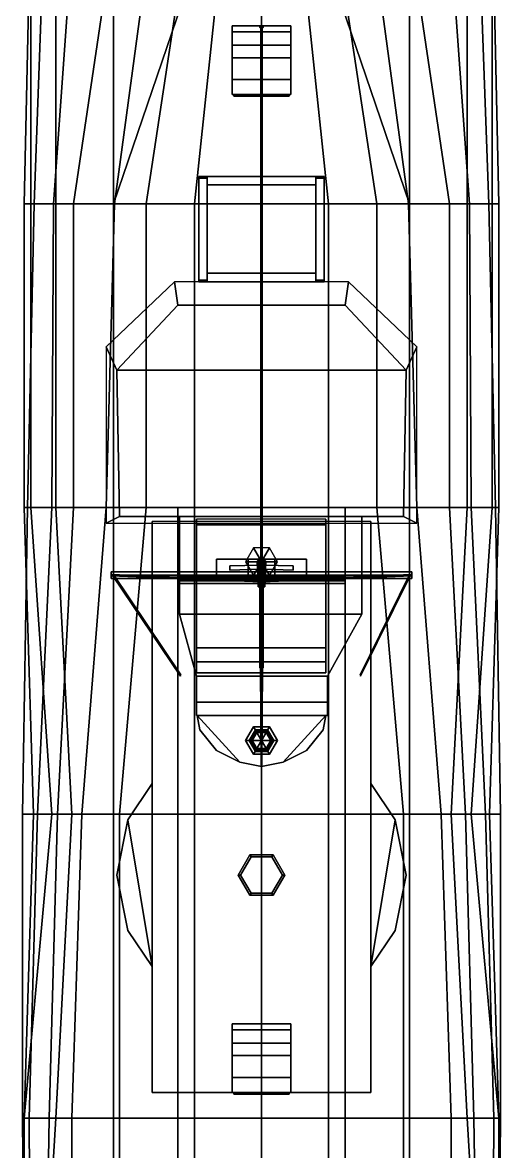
# Model space of a CAD drawing. Extents: x -2.9 to 2.9, y -20 to 19.6.
# Drawn here: x -2.86 to 2.86, y -4.25 to 9.26 of the extents above; entities that cross this region are included whole.
import ezdxf

# ---------------------------------------------------------------- set-up
doc = ezdxf.new("R2010")
doc.units = 0
doc.layers.get('0').update_dxf_attribs({"linetype": 'CONTINUOUS'})

msp = doc.modelspace()

# ---------------------------------------------------------------- linework, layer by layer
for points in [[(-2.76, 10.72, 2.27), (-2.59, 10.72, 1.4), (-2.72, 7.09, 1.25), (-2.84, 7.09, 2.04)], [(-2.76, 10.72, 2.27), (-2.76, 10.72, 2.27), (-2.84, 7.09, 2.04), (-2.76, 7.09, 2.27)], [(-2.46, 10.72, 2.42), (-2.76, 10.72, 2.27), (-2.76, 7.09, 2.27), (-2.46, 7.09, 2.27)], [(-2.59, 10.72, 1.4), (-2.23, 10.72, 1.03), (-2.49, 7.09, 0.81), (-2.72, 7.09, 1.25)], [(-2.25, 7.09, 0.26), (-2.49, 7.09, 0.81), (-2.23, 10.72, 1.03), (-1.71, 10.72, 0.26)], [(-1.77, 10.72, 2.42), (-2.46, 10.72, 2.42), (-2.46, 7.09, 2.27), (-1.77, 7.09, 2.27)], [(-1.76, 7.09, -0.53), (-2.25, 7.09, 0.26), (-1.71, 10.72, 0.26), (-1.27, 10.72, -0.53)], [(-1.77, 7.09, 2.27), (-1.77, 7.09, 2.27), (-0.67, 10.323, 2.4), (-1.77, 10.72, 2.42)], [(-1.38, 7.09, -0.92), (-1.76, 7.09, -0.53), (-1.27, 10.72, -0.53), (-0.83, 10.72, -1)], [(-0.8, 7.09, -1.28), (-1.38, 7.09, -0.92), (-0.83, 10.72, -1), (-0.42, 10.72, -1.33)], [(0, 7.09, -1.54), (-0.8, 7.09, -1.28), (-0.42, 10.72, -1.33), (0, 10.72, -1.54)], [(0, 10.72, -1.54), (0.42, 10.72, -1.33), (0.8, 7.09, -1.28), (0, 7.09, -1.54)], [(0.42, 10.72, -1.33), (0.83, 10.72, -1), (1.38, 7.09, -0.92), (0.8, 7.09, -1.28)], [(1.77, 7.09, 2.27), (1.77, 7.09, 2.27), (1.77, 10.72, 2.42), (0.67, 10.323, 2.4)], [(0.83, 10.72, -1), (1.27, 10.72, -0.53), (1.76, 7.09, -0.53), (1.38, 7.09, -0.92)], [(1.27, 10.72, -0.53), (1.71, 10.72, 0.26), (2.25, 7.09, 0.26), (1.76, 7.09, -0.53)], [(1.71, 10.72, 0.26), (2.23, 10.72, 1.03), (2.49, 7.09, 0.81), (2.25, 7.09, 0.26)], [(1.77, 7.09, 2.27), (2.46, 7.09, 2.27), (2.46, 10.72, 2.42), (1.77, 10.72, 2.42)], [(2.72, 7.09, 1.25), (2.49, 7.09, 0.81), (2.23, 10.72, 1.03), (2.59, 10.72, 1.4)], [(2.46, 7.09, 2.27), (2.76, 7.09, 2.27), (2.76, 10.72, 2.27), (2.46, 10.72, 2.42)], [(2.84, 7.09, 2.04), (2.72, 7.09, 1.25), (2.59, 10.72, 1.4), (2.76, 10.72, 2.27)], [(2.76, 7.09, 2.27), (2.84, 7.09, 2.04), (2.76, 10.72, 2.27)], [(-1.77, 7.09, 2.27), (1.77, 7.09, 2.27), (0.67, 10.323, 2.4), (-0.67, 10.323, 2.4)], [(-0.35, 9.22, 3.1), (-0.35, 9.22, 2.35), (-0.35, 8.4, 2.32), (-0.35, 8.4, 3.87)], [(0.35, 9.22, 3.1), (0.35, 9.22, 2.35), (-0.35, 9.22, 2.35), (-0.35, 9.22, 3.1)], [(-0.35, 9.15, 3.41), (-0.35, 9.22, 3.1), (-0.35, 8.4, 3.87), (-0.35, 8.58, 3.87)], [(0.35, 9.15, 3.41), (0.35, 9.22, 3.1), (-0.35, 9.22, 3.1), (-0.35, 9.15, 3.41)], [(0, 9.23, 2.35), (-0.02, 9.21, 2.35), (-0.02, 9.2, 4.59), (0, 9.22, 4.59)], [(0.02, 9.2, 4.59), (0, 9.22, 4.59), (-0.02, 9.2, 4.59), (0, 9.18, 4.59)], [(-0.02, 9.21, 2.35), (0, 9.19, 2.35), (0, 9.18, 4.59), (-0.02, 9.2, 4.59)], [(0.009, 9.195, 4.59), (-0.009, 9.195, 4.59), (-0.009, 2.605, 10.8), (0.009, 2.605, 10.8)], [(-0.009, 9.195, 4.59), (0, 9.18, 4.59), (0, 2.595, 10.8), (-0.009, 2.605, 10.8)], [(0.02, 9.21, 2.35), (0, 9.23, 2.35), (0, 9.22, 4.59), (0.02, 9.2, 4.59)], [(0, 9.19, 2.35), (0.02, 9.21, 2.35), (0.02, 9.2, 4.59), (0, 9.18, 4.59)], [(0, 9.18, 4.59), (0.009, 9.195, 4.59), (0.009, 2.605, 10.8), (0, 2.595, 10.8)], [(0.35, 8.4, 2.32), (0.35, 9.22, 2.35), (0.35, 9.22, 3.1), (0.35, 8.4, 3.87)], [(0.35, 8.4, 3.87), (0.35, 9.22, 3.1), (0.35, 9.15, 3.41), (0.35, 8.58, 3.87)], [(-0.35, 8.99, 3.66), (-0.35, 9.15, 3.41), (-0.35, 8.58, 3.87), (-0.35, 8.84, 3.77)], [(0.35, 8.99, 3.66), (0.35, 9.15, 3.41), (-0.35, 9.15, 3.41), (-0.35, 8.99, 3.66)], [(0.35, 8.58, 3.87), (0.35, 9.15, 3.41), (0.35, 8.99, 3.66), (0.35, 8.84, 3.77)], [(0.35, 8.84, 3.77), (0.35, 8.99, 3.66), (-0.35, 8.99, 3.66), (-0.35, 8.84, 3.77)], [(-0.35, 8.84, 3.77), (-0.35, 8.58, 3.87), (0.35, 8.58, 3.87), (0.35, 8.84, 3.77)], [(-0.35, 8.58, 3.87), (-0.35, 8.4, 3.87), (0.35, 8.4, 3.87), (0.35, 8.58, 3.87)], [(-0.33, 8.4, 2.84), (-0.35, 8.4, 2.32), (0.35, 8.4, 2.32), (0.33, 8.4, 2.84)], [(-0.35, 8.4, 2.32), (-0.33, 8.4, 2.84), (-0.33, 8.4, 3.84), (-0.35, 8.4, 3.87)], [(-0.35, 8.4, 3.87), (-0.33, 8.4, 3.84), (0.33, 8.4, 3.84), (0.35, 8.4, 3.87)], [(-0.33, 8.4, 2.84), (-0.33, 8.38, 2.84), (-0.33, 8.38, 3.84), (-0.33, 8.4, 3.84)], [(0.33, 8.4, 2.84), (0.33, 8.38, 2.84), (-0.33, 8.38, 2.84), (-0.33, 8.4, 2.84)], [(-0.33, 8.4, 3.84), (-0.33, 8.38, 3.84), (0.33, 8.38, 3.84), (0.33, 8.4, 3.84)], [(-0.33, 8.38, 3.84), (-0.33, 8.38, 2.84), (0.33, 8.38, 2.84), (0.33, 8.38, 3.84)], [(0.33, 8.38, 3.84), (0.33, 8.38, 2.84), (0.33, 8.4, 2.84), (0.33, 8.4, 3.84)], [(0.33, 8.4, 3.84), (0.33, 8.4, 2.84), (0.35, 8.4, 2.32), (0.35, 8.4, 3.87)], [(-0.75, 7.4, 2.28), (-0.75, 7.4, 2.67), (-0.75, 7.42, 2.69), (-0.75, 7.42, 2.28)], [(-0.75, 7.4, 2.67), (-0.75, 6.18, 2.67), (-0.75, 6.16, 2.69), (-0.75, 7.42, 2.69)], [(-0.75, 7.42, 2.69), (-0.75, 6.16, 2.69), (-0.65, 6.16, 2.69), (-0.65, 7.42, 2.69)], [(-0.75, 7.42, 2.28), (-0.75, 7.42, 2.69), (-0.65, 7.42, 2.69), (-0.65, 7.42, 2.28)], [(-0.65, 7.4, 2.67), (-0.65, 6.18, 2.67), (-0.75, 6.18, 2.67), (-0.75, 7.4, 2.67)], [(-0.65, 7.4, 2.28), (-0.65, 7.4, 2.67), (-0.75, 7.4, 2.67), (-0.75, 7.4, 2.28)], [(-0.65, 7.42, 2.69), (-0.65, 7.4, 2.67), (-0.65, 7.4, 2.28), (-0.65, 7.42, 2.28)], [(-0.65, 6.16, 2.69), (-0.65, 6.18, 2.67), (-0.65, 7.4, 2.67), (-0.65, 7.42, 2.69)], [(0.65, 7.42, 2.69), (0.65, 7.42, 2.67), (-0.65, 7.42, 2.67), (-0.65, 7.42, 2.69)], [(-0.65, 7.42, 2.67), (0.65, 7.42, 2.67), (0.65, 7.32, 2.67), (-0.65, 7.32, 2.67)], [(-0.65, 7.32, 2.69), (0.65, 7.32, 2.69), (0.65, 7.42, 2.69), (-0.65, 7.42, 2.69)], [(-0.65, 7.32, 2.67), (0.65, 7.32, 2.67), (0.65, 7.32, 2.69), (-0.65, 7.32, 2.69)], [(0.65, 7.4, 2.67), (0.65, 6.18, 2.67), (0.65, 6.16, 2.69), (0.65, 7.42, 2.69)], [(0.65, 7.42, 2.69), (0.65, 6.16, 2.69), (0.75, 6.16, 2.69), (0.75, 7.42, 2.69)], [(0.65, 7.4, 2.28), (0.65, 7.4, 2.67), (0.65, 7.42, 2.69), (0.65, 7.42, 2.28)], [(0.65, 7.42, 2.28), (0.65, 7.42, 2.69), (0.75, 7.42, 2.69), (0.75, 7.42, 2.28)], [(0.75, 7.4, 2.67), (0.75, 6.18, 2.67), (0.65, 6.18, 2.67), (0.65, 7.4, 2.67)], [(0.75, 7.4, 2.28), (0.75, 7.4, 2.67), (0.65, 7.4, 2.67), (0.65, 7.4, 2.28)], [(0.75, 6.16, 2.69), (0.75, 6.18, 2.67), (0.75, 7.4, 2.67), (0.75, 7.42, 2.69)], [(0.75, 7.42, 2.69), (0.75, 7.4, 2.67), (0.75, 7.4, 2.28), (0.75, 7.42, 2.28)], [(-2.84, 7.09, 2.04), (-2.72, 7.09, 1.25), (-2.8, 3.46, 1.09), (-2.84, 3.46, 2.04)], [(-2.76, 7.09, 2.27), (-2.84, 7.09, 2.04), (-2.84, 3.46, 2.04), (-2.76, 3.46, 2.16)], [(-2.72, 7.09, 1.25), (-2.49, 7.09, 0.81), (-2.51, 3.46, 0.06), (-2.8, 3.46, 1.09)], [(-2.46, 7.09, 2.27), (-2.76, 7.09, 2.27), (-2.76, 3.46, 2.16), (-2.46, 3.46, 2.16)], [(-2.49, 7.09, 0.81), (-2.25, 7.09, 0.26), (-2.25, 3.46, -0.5), (-2.51, 3.46, 0.06)], [(-1.77, 7.09, 2.27), (-2.46, 7.09, 2.27), (-2.46, 3.46, 2.16), (-1.77, 3.46, 2.16)], [(-1.86, 3.46, -0.86), (-2.25, 3.46, -0.5), (-2.25, 7.09, 0.26), (-1.76, 7.09, -0.53)], [(-1.38, 3.46, -1.08), (-1.86, 3.46, -0.86), (-1.76, 7.09, -0.53), (-1.38, 7.09, -0.92)], [(-1.77, 3.46, 2.16), (1.77, 3.46, 2.16), (1.77, 7.09, 2.27), (-1.77, 7.09, 2.27)], [(-0.8, 3.46, -1.28), (-1.38, 3.46, -1.08), (-1.38, 7.09, -0.92), (-0.8, 7.09, -1.28)], [(0, 3.46, -1.54), (-0.8, 3.46, -1.28), (-0.8, 7.09, -1.28), (0, 7.09, -1.54)], [(0, 7.09, -1.54), (0.8, 7.09, -1.28), (0.8, 3.46, -1.28), (0, 3.46, -1.54)], [(0.8, 7.09, -1.28), (1.38, 7.09, -0.92), (1.38, 3.46, -1.08), (0.8, 3.46, -1.28)], [(1.38, 7.09, -0.92), (1.76, 7.09, -0.53), (1.86, 3.46, -0.86), (1.38, 3.46, -1.08)], [(1.76, 7.09, -0.53), (2.25, 7.09, 0.26), (2.25, 3.46, -0.5), (1.86, 3.46, -0.86)], [(1.77, 3.46, 2.16), (2.46, 3.46, 2.16), (2.46, 7.09, 2.27), (1.77, 7.09, 2.27)], [(2.25, 7.09, 0.26), (2.49, 7.09, 0.81), (2.51, 3.46, 0.06), (2.25, 3.46, -0.5)], [(2.46, 3.46, 2.16), (2.76, 3.46, 2.16), (2.76, 7.09, 2.27), (2.46, 7.09, 2.27)], [(2.8, 3.46, 1.09), (2.51, 3.46, 0.06), (2.49, 7.09, 0.81), (2.72, 7.09, 1.25)], [(2.84, 3.46, 2.04), (2.8, 3.46, 1.09), (2.72, 7.09, 1.25), (2.84, 7.09, 2.04)], [(2.76, 3.46, 2.16), (2.84, 3.46, 2.04), (2.84, 7.09, 2.04), (2.76, 7.09, 2.27)], [(0.65, 6.26, 2.69), (0.65, 6.26, 2.67), (-0.65, 6.26, 2.67), (-0.65, 6.26, 2.69)], [(-0.65, 6.26, 2.67), (0.65, 6.26, 2.67), (0.65, 6.16, 2.67), (-0.65, 6.16, 2.67)], [(-0.65, 6.16, 2.69), (0.65, 6.16, 2.69), (0.65, 6.26, 2.69), (-0.65, 6.26, 2.69)], [(-1.73, 5.1, 4.13), (-1, 5.88, 4.13), (-1.04, 6.16, 2.242), (-1.86, 5.38, 2.15)], [(1.04, 6.16, 2.242), (-1.04, 6.16, 2.242), (-1, 5.88, 4.13), (1, 5.88, 4.13)], [(-0.75, 6.16, 2.24), (-0.75, 6.16, 2.69), (-0.75, 6.18, 2.67), (-0.75, 6.18, 2.24)], [(-0.75, 6.18, 2.24), (-0.75, 6.18, 2.67), (-0.65, 6.18, 2.67), (-0.65, 6.18, 2.24)], [(-0.65, 6.16, 2.24), (-0.65, 6.16, 2.69), (-0.75, 6.16, 2.69), (-0.75, 6.16, 2.24)], [(-0.65, 6.18, 2.67), (-0.65, 6.16, 2.69), (-0.65, 6.16, 2.24), (-0.65, 6.18, 2.24)], [(-0.65, 6.16, 2.67), (0.65, 6.16, 2.67), (0.65, 6.16, 2.69), (-0.65, 6.16, 2.69)], [(0.65, 6.18, 2.24), (0.65, 6.18, 2.67), (0.75, 6.18, 2.67), (0.75, 6.18, 2.24)], [(0.65, 6.16, 2.24), (0.65, 6.16, 2.69), (0.65, 6.18, 2.67), (0.65, 6.18, 2.24)], [(0.75, 6.16, 2.24), (0.75, 6.16, 2.69), (0.65, 6.16, 2.69), (0.65, 6.16, 2.24)], [(0.75, 6.18, 2.67), (0.75, 6.16, 2.69), (0.75, 6.16, 2.24), (0.75, 6.18, 2.24)], [(1.86, 5.38, 2.15), (1.04, 6.16, 2.242), (1, 5.88, 4.13), (1.73, 5.1, 4.13)], [(1, 5.88, 4.13), (-1, 5.88, 4.13), (-1.73, 5.1, 4.13), (1.73, 5.1, 4.13)], [(-1.7, 3.35, 4.13), (-1.73, 5.1, 4.13), (-1.86, 5.38, 2.15), (-1.86, 3.27, 2.15)], [(1.86, 3.27, 2.15), (1.86, 5.38, 2.15), (1.73, 5.1, 4.13), (1.7, 3.35, 4.13)], [(1.73, 5.1, 4.13), (-1.73, 5.1, 4.13), (-1.7, 3.35, 4.13), (1.7, 3.35, 4.13)], [(-2.84, 3.46, 2.04), (-2.8, 3.46, 1.09), (-2.86, -0.21, 1.08), (-2.73, -0.21, 1.825)], [(-2.8, 3.46, 1.09), (-2.51, 3.46, 0.06), (-2.68, -0.21, 0.01), (-2.86, -0.21, 1.08)], [(-2.76, 3.46, 2.16), (-2.84, 3.46, 2.04), (-2.73, -0.21, 1.825), (-2.51, -0.21, 1.85)], [(-2.46, 3.46, 2.16), (-2.76, 3.46, 2.16), (-2.51, -0.21, 1.85), (-2.27, -0.21, 1.885)], [(-2.44, -0.21, -0.47), (-2.68, -0.21, 0.01), (-2.51, 3.46, 0.06), (-2.25, 3.46, -0.5)], [(-1.77, 3.46, 2.16), (-2.46, 3.46, 2.16), (-2.27, -0.21, 1.885), (-1.77, -0.21, 1.93)], [(-2.15, -0.21, -0.76), (-2.44, -0.21, -0.47), (-2.25, 3.46, -0.5), (-1.86, 3.46, -0.86)], [(-1.7, -0.21, -0.94), (-2.15, -0.21, -0.76), (-1.86, 3.46, -0.86), (-1.38, 3.46, -1.08)], [(-1, 3.46, 2.16), (-1.77, 3.46, 2.16), (-1.77, -0.21, 1.93), (-1, -0.21, 1.99)], [(-0.8, -0.21, -1.17), (-1.7, -0.21, -0.94), (-1.38, 3.46, -1.08), (-0.8, 3.46, -1.28)], [(0, 3.46, 2.16), (-1, 3.46, 2.16), (-1, -0.21, 1.99), (0, -0.21, 2.05)], [(0, -0.21, -1.43), (-0.8, -0.21, -1.17), (-0.8, 3.46, -1.28), (0, 3.46, -1.54)], [(0, 3.46, -1.54), (0.8, 3.46, -1.28), (0.8, -0.21, -1.17), (0, -0.21, -1.43)], [(0, -0.21, 2.05), (1, -0.21, 1.99), (1, 3.46, 2.16), (0, 3.46, 2.16)], [(0, -12.5, -1.53), (0, 3.46, -1.53), (0, 3.46, -1.53), (0, -12.5, -0.95)], [(0, -12.5, -0.95), (0, 3.46, -1.53), (0, 3.46, -1.53), (0, -12.5, -1.53)], [(0.8, 3.46, -1.28), (1.38, 3.46, -1.08), (1.7, -0.21, -0.94), (0.8, -0.21, -1.17)], [(1, -0.21, 1.99), (1.77, -0.21, 1.93), (1.77, 3.46, 2.16), (1, 3.46, 2.16)], [(1.38, 3.46, -1.08), (1.86, 3.46, -0.86), (2.15, -0.21, -0.76), (1.7, -0.21, -0.94)], [(1.77, -0.21, 1.93), (2.27, -0.21, 1.885), (2.46, 3.46, 2.16), (1.77, 3.46, 2.16)], [(1.86, 3.46, -0.86), (2.25, 3.46, -0.5), (2.44, -0.21, -0.47), (2.15, -0.21, -0.76)], [(2.25, 3.46, -0.5), (2.51, 3.46, 0.06), (2.68, -0.21, 0.01), (2.44, -0.21, -0.47)], [(2.27, -0.21, 1.885), (2.51, -0.21, 1.85), (2.76, 3.46, 2.16), (2.46, 3.46, 2.16)], [(2.86, -0.21, 1.08), (2.68, -0.21, 0.01), (2.51, 3.46, 0.06), (2.8, 3.46, 1.09)], [(2.51, -0.21, 1.85), (2.73, -0.21, 1.825), (2.84, 3.46, 2.04), (2.76, 3.46, 2.16)], [(2.73, -0.21, 1.825), (2.86, -0.21, 1.08), (2.8, 3.46, 1.09), (2.84, 3.46, 2.04)], [(1.7, 3.35, 4.13), (-1.7, 3.35, 4.13), (-1.86, 3.27, 2.15), (1.86, 3.27, 2.15)], [(-1.31, 3.29, 2.59), (-1.31, 3.26, 2.02), (-1.31, -3.54, 2.02), (-1.31, -3.54, 2.59)], [(1.31, -3.54, 2.59), (1.31, 3.29, 2.59), (-1.31, 3.29, 2.59), (-1.31, -3.54, 2.59)], [(1.2, 3.35, 4.23), (-0.98, 3.35, 4.23), (-0.98, 2.18, 4.23), (1.2, 2.18, 4.23)], [(1.2, 3.35, 4.13), (-0.98, 3.35, 4.13), (-0.98, 3.35, 4.23), (1.2, 3.35, 4.23)], [(-0.98, 2.18, 4.23), (-0.98, 3.35, 4.23), (-0.98, 3.35, 2.15), (-0.98, 2.18, 2.12)], [(-0.78, 3.25, 4.63), (-0.78, 3.32, 4.23), (-0.78, 1.48, 4.23), (-0.78, 1.78, 4.63)], [(0.77, 3.25, 4.63), (0.77, 3.32, 4.23), (-0.78, 3.32, 4.23), (-0.78, 3.25, 4.63)], [(0.77, 1.78, 4.63), (0.77, 3.25, 4.63), (-0.78, 3.25, 4.63), (-0.78, 1.78, 4.63)], [(0.77, 1.48, 4.23), (0.77, 3.32, 4.23), (0.77, 3.25, 4.63), (0.77, 1.78, 4.63)], [(1.2, 2.18, 2.12), (1.2, 3.35, 2.15), (1.2, 3.35, 4.23), (1.2, 2.18, 4.23)], [(1.31, -3.54, 2.02), (1.31, 3.26, 2.02), (1.31, 3.29, 2.59), (1.31, -3.54, 2.59)], [(-0.095, 2.975, 4.63), (-0.19, 2.81, 4.63), (-0.05, 2.81, 5.11), (-0.025, 2.853, 5.11)], [(0.095, 2.975, 4.63), (-0.095, 2.975, 4.63), (-0.025, 2.853, 5.11), (0.025, 2.853, 5.11)], [(0.19, 2.81, 4.63), (0.095, 2.975, 4.63), (0.025, 2.853, 5.11), (0.05, 2.81, 5.11)], [(-0.16, 2.84, 7.46), (-0.54, 2.84, 7.46), (-0.54, 2.62, 7.46), (-0.16, 2.62, 7.46)], [(-0.16, 2.84, 7.09), (-0.54, 2.84, 7.09), (-0.54, 2.84, 7.46), (-0.16, 2.84, 7.46)], [(-0.54, 2.84, 7.46), (-0.54, 2.84, 7.09), (-0.54, 2.62, 7.09), (-0.54, 2.62, 7.46)], [(0.54, 2.62, 7.09), (0.54, 2.84, 7.09), (-0.54, 2.84, 7.09), (-0.54, 2.62, 7.09)], [(-0.54, 2.62, 7.09), (-0.54, 2.84, 7.09), (0.54, 2.84, 7.09), (0.54, 2.62, 7.09)], [(-0.16, 2.62, 7.46), (-0.16, 2.62, 7.09), (-0.16, 2.84, 7.09), (-0.16, 2.84, 7.46)], [(-0.025, 2.853, 5.11), (-0.05, 2.81, 5.11), (-0.04, 2.6, 11.61)], [(0.025, 2.853, 5.11), (-0.025, 2.853, 5.11), (-0.04, 2.6, 11.61), (0.04, 2.6, 11.61)], [(0.05, 2.81, 5.11), (0.025, 2.853, 5.11), (0.04, 2.6, 11.61), (0.04, 2.51, 11.61)], [(0.54, 2.84, 7.09), (0.16, 2.84, 7.09), (0.16, 2.84, 7.46), (0.54, 2.84, 7.46)], [(0.16, 2.84, 7.46), (0.16, 2.84, 7.09), (0.16, 2.62, 7.09), (0.16, 2.62, 7.46)], [(0.54, 2.84, 7.46), (0.16, 2.84, 7.46), (0.16, 2.62, 7.46), (0.54, 2.62, 7.46)], [(0.54, 2.62, 7.46), (0.54, 2.62, 7.09), (0.54, 2.84, 7.09), (0.54, 2.84, 7.46)], [(-0.38, 2.71, 7.09), (-0.38, 2.76, 7.09), (-0.02, 2.77, 6.75), (-0.02, 2.72, 6.75)], [(-0.02, 2.72, 6.75), (-0.02, 2.77, 6.75), (-0.38, 2.76, 7.09), (-0.38, 2.71, 7.09)], [(-0.19, 2.81, 4.63), (-0.095, 2.645, 4.63), (-0.025, 2.767, 5.11), (-0.05, 2.81, 5.11)], [(-0.095, 2.645, 4.63), (0.095, 2.645, 4.63), (0.025, 2.767, 5.11), (-0.025, 2.767, 5.11)], [(-0.05, 2.81, 5.11), (-0.025, 2.767, 5.11), (-0.04, 2.51, 11.61), (-0.04, 2.6, 11.61)], [(-0.025, 2.767, 5.11), (0.025, 2.767, 5.11), (0.04, 2.51, 11.61), (-0.04, 2.51, 11.61)], [(0, 2.71, 11.18), (-0.02, 2.69, 11.18), (-0.02, 2.64, 12.67), (0, 2.66, 12.67)], [(0, 2.67, 11.18), (-0.02, 2.69, 11.18), (0, 2.71, 11.18), (0.02, 2.69, 11.18)], [(0.02, 2.69, 11.18), (0, 2.71, 11.18), (0, 2.66, 12.67), (0.02, 2.64, 12.67)], [(0.02, 2.72, 6.75), (0.02, 2.77, 6.75), (0.38, 2.76, 7.09), (0.38, 2.71, 7.09)], [(0.38, 2.71, 7.09), (0.38, 2.76, 7.09), (0.02, 2.77, 6.75), (0.02, 2.72, 6.75)], [(0.095, 2.645, 4.63), (0.19, 2.81, 4.63), (0.05, 2.81, 5.11), (0.025, 2.767, 5.11)], [(0.025, 2.767, 5.11), (0.05, 2.81, 5.11), (0.04, 2.51, 11.61)], [(-1.8, 2.69, 9.32), (-1.8, 2.65, 9.36), (1.8, 2.65, 9.36), (1.8, 2.69, 9.32)], [(-1.8, 2.65, 9.28), (-1.8, 2.69, 9.32), (1.8, 2.69, 9.32), (1.8, 2.65, 9.28)], [(-1.8, 2.65, 9.28), (-1.8, 2.61, 9.32), (-1.8, 2.65, 9.36), (-1.8, 2.69, 9.32)], [(-1.79, 2.648, 9.35), (-1.8, 2.657, 9.35), (-0.005, 2.584, 10.744), (0.01, 2.575, 10.743)], [(-1.8, 2.657, 9.35), (-1.8, 2.64, 9.35), (-0.005, 2.567, 10.743), (-0.005, 2.584, 10.744)], [(-1.8, 2.65, 9.36), (-1.8, 2.61, 9.32), (1.8, 2.61, 9.32), (1.8, 2.65, 9.36)], [(-1.8, 2.61, 9.32), (-1.8, 2.65, 9.28), (1.8, 2.65, 9.28), (1.8, 2.61, 9.32)], [(-1.8, 2.64, 9.35), (-1.79, 2.648, 9.35), (0.01, 2.575, 10.743), (-0.005, 2.567, 10.743)], [(-0.965, 1.455, 4.23), (-0.975, 1.455, 4.23), (-1.789, 2.655, 9.295), (-1.771, 2.655, 9.295)], [(-0.975, 1.455, 4.23), (-0.97, 1.44, 4.23), (-1.78, 2.64, 9.295), (-1.789, 2.655, 9.295)], [(-0.97, 1.44, 4.23), (-0.965, 1.455, 4.23), (-1.771, 2.655, 9.295), (-1.78, 2.64, 9.295)], [(-1, 2.63, 10.8), (-1, 2.59, 10.84), (1, 2.59, 10.84), (1, 2.63, 10.8)], [(-1, 2.59, 10.76), (-1, 2.63, 10.8), (1, 2.63, 10.8), (1, 2.59, 10.76)], [(-1, 2.59, 10.76), (-1, 2.55, 10.8), (-1, 2.59, 10.84), (-1, 2.63, 10.8)], [(-0.99, 2.59, 10.8), (-1, 2.599, 10.8), (-0.005, 2.599, 11.61), (0.01, 2.59, 11.61)], [(-1, 2.599, 10.8), (-1, 2.581, 10.8), (-0.005, 2.581, 11.61), (-0.005, 2.599, 11.61)], [(-1, 2.59, 10.84), (-1, 2.55, 10.8), (1, 2.55, 10.8), (1, 2.59, 10.84)], [(-1, 2.55, 10.8), (-1, 2.59, 10.76), (1, 2.59, 10.76), (1, 2.55, 10.8)], [(-1, 2.581, 10.8), (-0.99, 2.59, 10.8), (0.01, 2.59, 11.61), (-0.005, 2.581, 11.61)], [(-0.54, 2.62, 7.46), (-0.54, 2.62, 7.09), (-0.16, 2.62, 7.09), (-0.16, 2.62, 7.46)], [(0.04, 2.51, 11.61), (0.04, 2.6, 11.61), (-0.04, 2.6, 11.61), (-0.04, 2.51, 11.61)], [(-0.02, 2.69, 11.18), (0, 2.67, 11.18), (0, 2.62, 12.67), (-0.02, 2.64, 12.67)], [(0.02, 2.64, 12.67), (0, 2.66, 12.67), (-0.02, 2.64, 12.67), (0, 2.62, 12.67)], [(0, 2.63, 9.34), (-0.02, 2.63, 9.32), (-0.02, 1.54, 9.93), (0, 1.55, 9.95)], [(-0.02, 2.63, 9.32), (0, 2.63, 9.3), (0, 1.53, 9.91), (-0.02, 1.54, 9.93)], [(1.8, 2.657, 9.35), (1.79, 2.648, 9.35), (-0.01, 2.575, 10.743), (0.005, 2.584, 10.744)], [(1.79, 2.648, 9.35), (1.8, 2.64, 9.35), (0.005, 2.567, 10.743), (-0.01, 2.575, 10.743)], [(1, 2.599, 10.8), (0.99, 2.59, 10.8), (-0.01, 2.59, 11.61), (0.005, 2.599, 11.61)], [(0.99, 2.59, 10.8), (1, 2.581, 10.8), (0.005, 2.581, 11.61), (-0.01, 2.59, 11.61)], [(0.009, 1.56, 9.94), (-0.009, 1.56, 9.94), (-0.009, 2.6, 10.85), (0.009, 2.6, 10.85)], [(-0.009, 1.56, 9.94), (0, 1.545, 9.94), (0, 2.58, 10.85), (-0.009, 2.6, 10.85)], [(0, 2.67, 11.18), (0.02, 2.69, 11.18), (0.02, 2.64, 12.67), (0, 2.62, 12.67)], [(0.02, 2.63, 9.32), (0, 2.63, 9.34), (0, 1.55, 9.95), (0.02, 1.54, 9.93)], [(0, 2.63, 9.3), (0.02, 2.63, 9.32), (0.02, 1.54, 9.93), (0, 1.53, 9.91)], [(0, 1.545, 9.94), (0.009, 1.56, 9.94), (0.009, 2.6, 10.85), (0, 2.58, 10.85)], [(1.8, 2.64, 9.35), (1.8, 2.657, 9.35), (0.005, 2.584, 10.744), (0.005, 2.567, 10.743)], [(1, 2.581, 10.8), (1, 2.599, 10.8), (0.005, 2.599, 11.61), (0.005, 2.581, 11.61)], [(0.16, 2.62, 7.46), (0.16, 2.62, 7.09), (0.54, 2.62, 7.09), (0.54, 2.62, 7.46)], [(1, 2.59, 10.76), (1, 2.63, 10.8), (1, 2.59, 10.84), (1, 2.55, 10.8)], [(1.19, 1.455, 4.23), (1.18, 1.455, 4.23), (1.771, 2.655, 9.295), (1.789, 2.655, 9.295)], [(1.18, 1.455, 4.23), (1.185, 1.44, 4.23), (1.78, 2.64, 9.295), (1.771, 2.655, 9.295)], [(1.185, 1.44, 4.23), (1.19, 1.455, 4.23), (1.789, 2.655, 9.295), (1.78, 2.64, 9.295)], [(1.8, 2.65, 9.28), (1.8, 2.69, 9.32), (1.8, 2.65, 9.36), (1.8, 2.61, 9.32)], [(1.2, 2.18, 4.23), (-0.98, 2.18, 4.23), (-0.78, 1.44, 4.23), (0.79, 1.44, 4.23)], [(-0.78, 1.44, 4.23), (-0.98, 2.18, 4.23), (-0.98, 2.18, 2.12), (-0.78, 1.44, 2.09)], [(0.79, 1.44, 2.09), (1.2, 2.18, 2.12), (1.2, 2.18, 4.23), (0.79, 1.44, 4.23)], [(-0.78, 1.61, 4.55), (-0.78, 1.78, 4.63), (-0.78, 1.48, 4.23), (-0.78, 1.48, 4.41)], [(0.77, 1.61, 4.55), (0.77, 1.78, 4.63), (-0.78, 1.78, 4.63), (-0.78, 1.61, 4.55)], [(0.77, 1.48, 4.23), (0.77, 1.78, 4.63), (0.77, 1.61, 4.55), (0.77, 1.48, 4.41)], [(0.77, 1.48, 4.41), (0.77, 1.61, 4.55), (-0.78, 1.61, 4.55), (-0.78, 1.48, 4.41)], [(0.02, 1.54, 9.93), (0, 1.55, 9.95), (-0.02, 1.54, 9.93), (0, 1.53, 9.91)], [(-0.005, 0.365, 4.625), (0, 0.36, 4.625), (0, 1.535, 9.915), (-0.01, 1.55, 9.915)], [(0.005, 0.365, 4.625), (-0.005, 0.365, 4.625), (-0.01, 1.55, 9.915), (0.01, 1.55, 9.915)], [(0, 0.36, 4.625), (0.005, 0.365, 4.625), (0.01, 1.55, 9.915), (0, 1.535, 9.915)], [(0, 1.35, 9.82), (0, 1.515, 9.82), (0, 1.395, 9.25), (0, 1.35, 9.25)], [(0, 1.35, 9.25), (0, 1.395, 9.25), (0, 1.515, 9.82), (0, 1.35, 9.82)], [(-0.78, 1.48, 4.41), (-0.78, 1.48, 4.23), (0.77, 1.48, 4.23), (0.77, 1.48, 4.41)], [(0.79, 1.44, 4.23), (-0.78, 1.44, 4.23), (-0.78, 1.44, 4.08), (0.79, 1.44, 4.08)], [(0.79, 1.44, 4.08), (-0.78, 1.44, 4.08), (-0.78, 1.13, 4.08), (0.79, 1.13, 4.08)], [(-0.78, 1.13, 4.08), (-0.78, 1.44, 4.08), (-0.78, 1.44, 2.09), (-0.78, 1.13, 2.08)], [(0.79, 1.13, 2.08), (0.79, 1.44, 2.09), (0.79, 1.44, 4.08), (0.79, 1.13, 4.08)], [(0.79, 1.13, 4.08), (-0.78, 1.13, 4.08), (-0.78, 0.97, 3.96), (0.79, 0.97, 3.96)], [(-0.78, 0.97, 3.96), (-0.78, 1.13, 4.08), (-0.78, 1.13, 2.09), (-0.78, 0.97, 2.08)], [(0.79, 0.97, 2.08), (0.79, 1.13, 2.09), (0.79, 1.13, 4.08), (0.79, 0.97, 3.96)], [(0.79, 0.97, 3.96), (-0.78, 0.97, 3.96), (-0.78, 0.97, 2.08), (0.79, 0.97, 2.08)], [(-0.26, 0.41, 3.73), (-0.77, 0.97, 3.73), (0, 0.97, 3.73), (0, 0.36, 3.73)], [(0, 0.36, 3.73), (0, 0.97, 3.73), (-0.77, 0.97, 3.73), (-0.26, 0.41, 3.73)], [(-0.54, 0.55, 3.73), (-0.74, 0.8, 3.73), (-0.77, 0.97, 3.73), (-0.26, 0.41, 3.73)], [(-0.26, 0.41, 3.73), (-0.77, 0.97, 3.73), (-0.74, 0.8, 3.73), (-0.54, 0.55, 3.73)], [(-0.74, 0.8, 3.73), (-0.77, 0.97, 3.73), (-0.77, 0.97, 4.625), (-0.74, 0.8, 4.625)], [(-0.74, 0.8, 4.625), (-0.77, 0.97, 4.625), (-0.77, 0.97, 3.73), (-0.74, 0.8, 3.73)], [(0, 0.36, 3.73), (0, 0.97, 3.73), (0.77, 0.97, 3.73), (0.26, 0.41, 3.73)], [(0.26, 0.41, 3.73), (0.77, 0.97, 3.73), (0, 0.97, 3.73), (0, 0.36, 3.73)], [(0, 0.97, 3.44), (0, 0.97, 3.44), (0, 0.97, 3.73), (0, 0.51, 3.73)], [(0, 0.51, 3.73), (0, 0.97, 3.73), (0, 0.97, 3.44)], [(0.54, 0.55, 3.73), (0.74, 0.8, 3.73), (0.77, 0.97, 3.73), (0.26, 0.41, 3.73)], [(0.26, 0.41, 3.73), (0.77, 0.97, 3.73), (0.74, 0.8, 3.73), (0.54, 0.55, 3.73)], [(0.74, 0.8, 3.73), (0.77, 0.97, 3.73), (0.77, 0.97, 4.625), (0.74, 0.8, 4.625)], [(0.74, 0.8, 4.625), (0.77, 0.97, 4.625), (0.77, 0.97, 3.73), (0.74, 0.8, 3.73)], [(-0.055, 0.765, 4.42), (-0.11, 0.67, 4.42), (-0.19, 0.67, 4.69), (-0.095, 0.835, 4.69)], [(-0.067, 0.786, 4.72), (-0.095, 0.835, 4.69), (-0.19, 0.67, 4.69), (-0.134, 0.67, 4.72)], [(0.055, 0.765, 4.42), (-0.055, 0.765, 4.42), (-0.095, 0.835, 4.69), (0.095, 0.835, 4.69)], [(0.067, 0.786, 4.72), (0.095, 0.835, 4.69), (-0.095, 0.835, 4.69), (-0.067, 0.786, 4.72)], [(0.11, 0.67, 4.42), (0.055, 0.765, 4.42), (0.095, 0.835, 4.69), (0.19, 0.67, 4.69)], [(0.134, 0.67, 4.72), (0.19, 0.67, 4.69), (0.095, 0.835, 4.69), (0.067, 0.786, 4.72)], [(-0.54, 0.55, 3.73), (-0.74, 0.8, 3.73), (-0.74, 0.8, 4.625), (-0.54, 0.55, 4.625)], [(-0.54, 0.55, 4.625), (-0.74, 0.8, 4.625), (-0.74, 0.8, 3.73), (-0.54, 0.55, 3.73)], [(-0.075, 0.8, 3.73), (-0.15, 0.67, 3.73), (-0.11, 0.67, 4.42), (-0.055, 0.765, 4.42)], [(0, 0.67, 4.74), (-0.067, 0.786, 4.72), (-0.134, 0.67, 4.72), (0, 0.67, 4.74)], [(0.075, 0.8, 3.73), (-0.075, 0.8, 3.73), (-0.055, 0.765, 4.42), (0.055, 0.765, 4.42)], [(0, 0.67, 4.74), (0.067, 0.786, 4.72), (-0.067, 0.786, 4.72), (0, 0.67, 4.74)], [(0, 0.67, 4.74), (0.134, 0.67, 4.72), (0.067, 0.786, 4.72), (0, 0.67, 4.74)], [(0.15, 0.67, 3.73), (0.075, 0.8, 3.73), (0.055, 0.765, 4.42), (0.11, 0.67, 4.42)], [(0.54, 0.55, 4.625), (0.74, 0.8, 4.625), (0.74, 0.8, 3.73), (0.54, 0.55, 3.73)], [(0.54, 0.55, 3.73), (0.74, 0.8, 3.73), (0.74, 0.8, 4.625), (0.54, 0.55, 4.625)], [(-0.26, 0.41, 4.625), (-0.54, 0.55, 4.625), (-0.54, 0.55, 3.73), (-0.26, 0.41, 3.73)], [(-0.26, 0.41, 3.73), (-0.54, 0.55, 3.73), (-0.54, 0.55, 4.625), (-0.26, 0.41, 4.625)], [(-0.11, 0.67, 4.42), (-0.055, 0.575, 4.42), (-0.095, 0.505, 4.69), (-0.19, 0.67, 4.69)], [(-0.134, 0.67, 4.72), (-0.19, 0.67, 4.69), (-0.095, 0.505, 4.69), (-0.067, 0.554, 4.72)], [(-0.15, 0.67, 3.73), (-0.075, 0.54, 3.73), (-0.055, 0.575, 4.42), (-0.11, 0.67, 4.42)], [(0, 0.67, 4.74), (-0.134, 0.67, 4.72), (-0.067, 0.554, 4.72), (0, 0.67, 4.74)], [(-0.055, 0.575, 4.42), (0.055, 0.575, 4.42), (0.095, 0.505, 4.69), (-0.095, 0.505, 4.69)], [(-0.067, 0.554, 4.72), (-0.095, 0.505, 4.69), (0.095, 0.505, 4.69), (0.067, 0.554, 4.72)], [(-0.075, 0.54, 3.73), (0.075, 0.54, 3.73), (0.055, 0.575, 4.42), (-0.055, 0.575, 4.42)], [(0, 0.67, 4.74), (-0.067, 0.554, 4.72), (0.067, 0.554, 4.72), (0, 0.67, 4.74)], [(0, 0.67, 4.74), (0.067, 0.554, 4.72), (0.134, 0.67, 4.72), (0, 0.67, 4.74)], [(0.075, 0.54, 3.73), (0.15, 0.67, 3.73), (0.11, 0.67, 4.42), (0.055, 0.575, 4.42)], [(0.055, 0.575, 4.42), (0.11, 0.67, 4.42), (0.19, 0.67, 4.69), (0.095, 0.505, 4.69)], [(0.067, 0.554, 4.72), (0.095, 0.505, 4.69), (0.19, 0.67, 4.69), (0.134, 0.67, 4.72)], [(0.26, 0.41, 4.625), (0.54, 0.55, 4.625), (0.54, 0.55, 3.73), (0.26, 0.41, 3.73)], [(0.26, 0.41, 3.73), (0.54, 0.55, 3.73), (0.54, 0.55, 4.625), (0.26, 0.41, 4.625)], [(0, 0.36, 4.625), (-0.26, 0.41, 4.625), (-0.26, 0.41, 3.73), (0, 0.36, 3.73)], [(0, 0.36, 3.73), (-0.26, 0.41, 3.73), (-0.26, 0.41, 4.625), (0, 0.36, 4.625)], [(0, 0.36, 4.625), (0.26, 0.41, 4.625), (0.26, 0.41, 3.73), (0, 0.36, 3.73)], [(0, 0.36, 3.73), (0.26, 0.41, 3.73), (0.26, 0.41, 4.625), (0, 0.36, 4.625)], [(-1.31, 0.154, 2.02), (-1.598, -0.278, 2.02), (-1.598, -0.278, 2.59), (-1.31, 0.154, 2.59)], [(-1.31, -2.034, 2.59), (-1.31, -2.034, 2.59), (-1.31, 0.154, 2.59), (-1.598, -0.278, 2.59)], [(1.598, -0.278, 2.02), (1.31, 0.154, 2.02), (1.31, 0.154, 2.59), (1.598, -0.278, 2.59)], [(1.31, 0.154, 2.59), (1.31, 0.154, 2.59), (1.31, -2.034, 2.59), (1.598, -0.278, 2.59)], [(-2.86, -0.21, 1.08), (-2.68, -0.21, 0.01), (-2.78, -3.85, -0.1), (-2.86, -3.85, 0.97)], [(-2.73, -0.21, 1.825), (-2.86, -0.21, 1.08), (-2.86, -3.85, 0.97), (-2.84, -3.85, 1.89)], [(-2.27, -0.21, 1.885), (-2.51, -0.21, 1.85), (-2.84, -3.85, 1.89), (-2.46, -3.85, 1.93)], [(-2.51, -0.21, 1.85), (-2.73, -0.21, 1.825), (-2.84, -3.85, 1.89)], [(-2.54, -3.85, -0.58), (-2.78, -3.85, -0.1), (-2.68, -0.21, 0.01), (-2.44, -0.21, -0.47)], [(-2.27, -3.85, -0.8), (-2.54, -3.85, -0.58), (-2.44, -0.21, -0.47), (-2.15, -0.21, -0.76)], [(-1.77, -0.21, 1.93), (-2.27, -0.21, 1.885), (-2.46, -3.85, 1.93), (-1.77, -3.85, 1.97)], [(-1.7, -3.85, -1.05), (-2.27, -3.85, -0.8), (-2.15, -0.21, -0.76), (-1.7, -0.21, -0.94)], [(-1, -0.21, 1.99), (-1.77, -0.21, 1.93), (-1.77, -3.85, 1.97), (-1, -3.85, 2.01)], [(-0.8, -3.85, -1.28), (-1.7, -3.85, -1.05), (-1.7, -0.21, -0.94), (-0.8, -0.21, -1.17)], [(0, -0.21, 2.05), (-1, -0.21, 1.99), (-1, -3.85, 2.01), (0, -3.85, 2.02)], [(0, -3.85, -1.41), (-0.8, -3.85, -1.28), (-0.8, -0.21, -1.17), (0, -0.21, -1.43)], [(0, -0.21, -1.43), (0.8, -0.21, -1.17), (0.8, -3.85, -1.28), (0, -3.85, -1.41)], [(0, -3.85, 2.02), (1, -3.85, 2.01), (1, -0.21, 1.99), (0, -0.21, 2.05)], [(0.8, -0.21, -1.17), (1.7, -0.21, -0.94), (1.7, -3.85, -1.05), (0.8, -3.85, -1.28)], [(1, -3.85, 2.01), (1.77, -3.85, 1.97), (1.77, -0.21, 1.93), (1, -0.21, 1.99)], [(1.7, -0.21, -0.94), (2.15, -0.21, -0.76), (2.27, -3.85, -0.79), (1.7, -3.85, -1.05)], [(1.77, -3.85, 1.97), (2.46, -3.85, 1.93), (2.27, -0.21, 1.885), (1.77, -0.21, 1.93)], [(2.15, -0.21, -0.76), (2.44, -0.21, -0.47), (2.54, -3.85, -0.58), (2.27, -3.85, -0.79)], [(2.46, -3.85, 1.93), (2.84, -3.85, 1.89), (2.51, -0.21, 1.85), (2.27, -0.21, 1.885)], [(2.44, -0.21, -0.47), (2.68, -0.21, 0.01), (2.78, -3.85, -0.1), (2.54, -3.85, -0.58)], [(2.84, -3.85, 1.89), (2.84, -3.85, 1.89), (2.73, -0.21, 1.825), (2.51, -0.21, 1.85)], [(2.86, -3.85, 0.97), (2.78, -3.85, -0.1), (2.68, -0.21, 0.01), (2.86, -0.21, 1.08)], [(2.84, -3.85, 1.89), (2.86, -3.85, 0.97), (2.86, -0.21, 1.08), (2.73, -0.21, 1.825)], [(-1.598, -0.278, 2.03), (-1.73, -0.94, 2.03), (-1.73, -0.94, 2.59), (-1.598, -0.278, 2.59)], [(-1.598, -1.602, 2.59), (-1.31, -2.034, 2.59), (-1.598, -0.278, 2.59), (-1.73, -0.94, 2.59)], [(1.598, -1.602, 2.59), (1.73, -0.94, 2.59), (1.598, -0.278, 2.59), (1.31, -2.034, 2.59)], [(1.73, -0.94, 2.03), (1.598, -0.278, 2.03), (1.598, -0.278, 2.59), (1.73, -0.94, 2.59)], [(-0.25, -0.94, 2.67), (-0.125, -0.723, 2.67), (-0.14, -0.698, 2.64), (-0.28, -0.94, 2.64)], [(-0.14, -0.698, 2.59), (-0.28, -0.94, 2.59), (-0.28, -0.94, 2.64), (-0.14, -0.698, 2.64)], [(-0.125, -0.723, 2.67), (-0.25, -0.94, 2.67), (-0.25, -0.94, 3.28), (-0.125, -0.723, 3.28)], [(-0.125, -0.723, 2.67), (0.125, -0.723, 2.67), (0.14, -0.698, 2.64), (-0.14, -0.698, 2.64)], [(0.14, -0.698, 2.59), (-0.14, -0.698, 2.59), (-0.14, -0.698, 2.64), (0.14, -0.698, 2.64)], [(0.125, -0.723, 2.67), (-0.125, -0.723, 2.67), (-0.125, -0.723, 3.28), (0.125, -0.723, 3.28)], [(0.125, -0.723, 2.67), (0.25, -0.94, 2.67), (0.28, -0.94, 2.64), (0.14, -0.698, 2.64)], [(0.25, -0.94, 2.67), (0.125, -0.723, 2.67), (0.125, -0.723, 3.28), (0.25, -0.94, 3.28)], [(0.28, -0.94, 2.59), (0.14, -0.698, 2.59), (0.14, -0.698, 2.64), (0.28, -0.94, 2.64)], [(-1.73, -0.94, 2.03), (-1.598, -1.602, 2.03), (-1.598, -1.602, 2.59), (-1.73, -0.94, 2.59)], [(-0.125, -1.157, 2.67), (-0.25, -0.94, 2.67), (-0.28, -0.94, 2.64), (-0.14, -1.182, 2.64)], [(-0.28, -0.94, 2.59), (-0.14, -1.182, 2.59), (-0.14, -1.182, 2.64), (-0.28, -0.94, 2.64)], [(-0.25, -0.94, 2.67), (-0.125, -1.157, 2.67), (-0.125, -1.157, 3.28), (-0.25, -0.94, 3.28)], [(0.125, -1.157, 2.67), (0.25, -0.94, 2.67), (0.25, -0.94, 3.28), (0.125, -1.157, 3.28)], [(0.25, -0.94, 2.67), (0.125, -1.157, 2.67), (0.14, -1.182, 2.64), (0.28, -0.94, 2.64)], [(0.14, -1.182, 2.59), (0.28, -0.94, 2.59), (0.28, -0.94, 2.64), (0.14, -1.182, 2.64)], [(1.598, -1.602, 2.03), (1.73, -0.94, 2.03), (1.73, -0.94, 2.59), (1.598, -1.602, 2.59)], [(0.125, -1.157, 2.67), (-0.125, -1.157, 2.67), (-0.14, -1.182, 2.64), (0.14, -1.182, 2.64)], [(-0.14, -1.182, 2.59), (0.14, -1.182, 2.59), (0.14, -1.182, 2.64), (-0.14, -1.182, 2.64)], [(-0.125, -1.157, 2.67), (0.125, -1.157, 2.67), (0.125, -1.157, 3.28), (-0.125, -1.157, 3.28)], [(-1.598, -1.602, 2.02), (-1.31, -2.034, 2.02), (-1.31, -2.034, 2.59), (-1.598, -1.602, 2.59)], [(1.31, -2.034, 2.02), (1.598, -1.602, 2.02), (1.598, -1.602, 2.59), (1.31, -2.034, 2.59)], [(0.35, -2.79, 3.26), (0.35, -2.72, 2.95), (-0.35, -2.72, 2.95), (-0.35, -2.79, 3.26)], [(-0.35, -2.79, 3.26), (-0.35, -2.72, 2.95), (-0.35, -3.54, 3.72), (-0.35, -3.36, 3.72)], [(-0.35, -2.72, 2.95), (-0.35, -2.72, 2.59), (-0.35, -3.54, 2.59), (-0.35, -3.54, 3.72)], [(0.35, -2.72, 2.95), (0.35, -2.72, 2.59), (-0.35, -2.72, 2.59), (-0.35, -2.72, 2.95)], [(-0.35, -2.95, 3.51), (-0.35, -2.79, 3.26), (-0.35, -3.36, 3.72), (-0.35, -3.1, 3.62)], [(0.35, -2.95, 3.51), (0.35, -2.79, 3.26), (-0.35, -2.79, 3.26), (-0.35, -2.95, 3.51)], [(0.35, -3.54, 3.72), (0.35, -2.72, 2.95), (0.35, -2.79, 3.26), (0.35, -3.36, 3.72)], [(0.35, -3.54, 2.59), (0.35, -2.72, 2.59), (0.35, -2.72, 2.95), (0.35, -3.54, 3.72)], [(0.35, -3.36, 3.72), (0.35, -2.79, 3.26), (0.35, -2.95, 3.51), (0.35, -3.1, 3.62)], [(0.35, -3.1, 3.62), (0.35, -2.95, 3.51), (-0.35, -2.95, 3.51), (-0.35, -3.1, 3.62)], [(-0.35, -3.1, 3.62), (-0.35, -3.36, 3.72), (0.35, -3.36, 3.72), (0.35, -3.1, 3.62)], [(-0.35, -3.36, 3.72), (-0.35, -3.54, 3.72), (0.35, -3.54, 3.72), (0.35, -3.36, 3.72)], [(-1.31, -3.54, 2.59), (-1.31, -3.54, 2.02), (1.31, -3.54, 2.02), (1.31, -3.54, 2.59)], [(-0.35, -3.54, 2.59), (-0.33, -3.54, 2.69), (-0.33, -3.54, 3.69), (-0.35, -3.54, 3.72)], [(-0.33, -3.54, 2.69), (-0.35, -3.54, 2.59), (0.35, -3.54, 2.59), (0.33, -3.54, 2.69)], [(-0.35, -3.54, 3.72), (-0.33, -3.54, 3.69), (0.33, -3.54, 3.69), (0.35, -3.54, 3.72)], [(-0.33, -3.54, 2.69), (-0.33, -3.56, 2.69), (-0.33, -3.56, 3.69), (-0.33, -3.54, 3.69)], [(0.33, -3.54, 2.69), (0.33, -3.56, 2.69), (-0.33, -3.56, 2.69), (-0.33, -3.54, 2.69)], [(-0.33, -3.54, 3.69), (-0.33, -3.56, 3.69), (0.33, -3.56, 3.69), (0.33, -3.54, 3.69)], [(-0.33, -3.56, 3.69), (-0.33, -3.56, 2.69), (0.33, -3.56, 2.69), (0.33, -3.56, 3.69)], [(0.33, -3.54, 3.69), (0.33, -3.54, 2.69), (0.35, -3.54, 2.59), (0.35, -3.54, 3.72)], [(0.33, -3.56, 3.69), (0.33, -3.56, 2.69), (0.33, -3.54, 2.69), (0.33, -3.54, 3.69)], [(-2.86, -3.85, 0.97), (-2.78, -3.85, -0.1), (-2.76, -7.51, -0.05), (-2.83, -7.51, 0.47)], [(-2.84, -3.85, 1.89), (-2.86, -3.85, 0.97), (-2.83, -7.51, 0.47), (-2.84, -7.51, 1.91)], [(-2.46, -3.85, 1.93), (-2.84, -3.85, 1.89), (-2.84, -7.51, 1.91), (-2.68, -7.51, 1.8)], [(-2.6, -7.51, -0.37), (-2.76, -7.51, -0.05), (-2.78, -3.85, -0.1), (-2.54, -3.85, -0.58)], [(-1.77, -3.85, 1.97), (-2.46, -3.85, 1.93), (-2.68, -7.51, 1.8), (-1.77, -7.51, 1.86)], [(-2.27, -7.51, -0.69), (-2.6, -7.51, -0.37), (-2.54, -3.85, -0.58), (-2.27, -3.85, -0.8)], [(-1.7, -7.51, -0.9), (-2.27, -7.51, -0.69), (-2.27, -3.85, -0.8), (-1.7, -3.85, -1.05)], [(-1, -3.85, 2.01), (-1.77, -3.85, 1.97), (-1.77, -7.51, 1.86), (-1, -7.51, 1.91)], [(-0.8, -7.51, -1.07), (-1.7, -7.51, -0.9), (-1.7, -3.85, -1.05), (-0.8, -3.85, -1.28)], [(0, -3.85, 2.02), (-1, -3.85, 2.01), (-1, -7.51, 1.91), (0, -7.51, 1.94)], [(0, -7.51, -1.16), (-0.8, -7.51, -1.07), (-0.8, -3.85, -1.28), (0, -3.85, -1.41)], [(0, -3.85, -1.41), (0.8, -3.85, -1.28), (0.8, -7.51, -1.07), (0, -7.51, -1.16)], [(0, -7.51, 1.94), (1, -7.51, 1.91), (1, -3.85, 2.01), (0, -3.85, 2.02)], [(0.8, -3.85, -1.28), (1.7, -3.85, -1.05), (1.7, -7.51, -0.9), (0.8, -7.51, -1.07)], [(1, -7.51, 1.91), (1.77, -7.51, 1.86), (1.77, -3.85, 1.97), (1, -3.85, 2.01)], [(1.7, -3.85, -1.05), (2.27, -3.85, -0.79), (2.27, -7.51, -0.69), (1.7, -7.51, -0.9)], [(1.77, -7.51, 1.86), (2.68, -7.51, 1.8), (2.46, -3.85, 1.93), (1.77, -3.85, 1.97)], [(2.27, -3.85, -0.79), (2.54, -3.85, -0.58), (2.6, -7.51, -0.37), (2.27, -7.51, -0.69)], [(2.68, -7.51, 1.8), (2.84, -7.51, 1.91), (2.84, -3.85, 1.89), (2.46, -3.85, 1.93)], [(2.54, -3.85, -0.58), (2.78, -3.85, -0.1), (2.76, -7.51, -0.05), (2.6, -7.51, -0.37)], [(2.83, -7.51, 0.47), (2.76, -7.51, -0.05), (2.78, -3.85, -0.1), (2.86, -3.85, 0.97)], [(2.84, -7.51, 1.91), (2.83, -7.51, 0.47), (2.86, -3.85, 0.97), (2.84, -3.85, 1.89)]]:
    msp.add_3dface(points)

doc.saveas('drawing.dxf')
